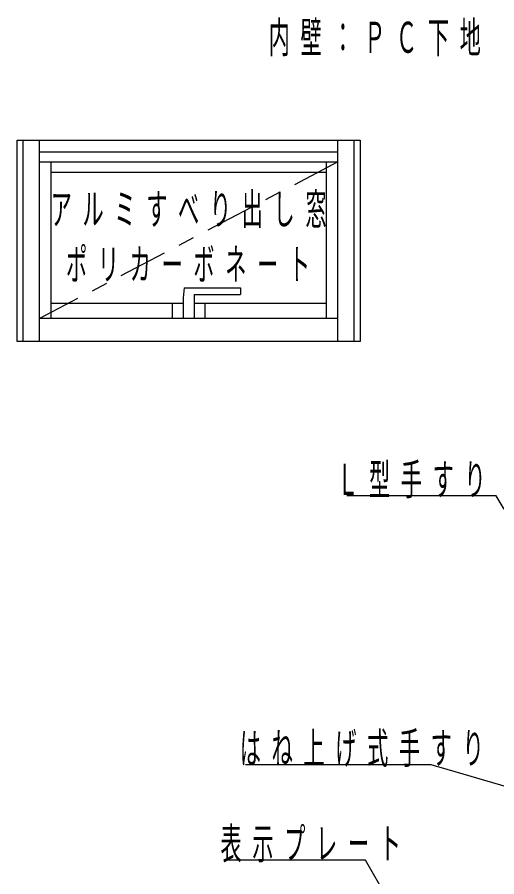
# Model space of a CAD drawing. Units: millimetres, scale not verified. Extents: x -11550 to 0, y -62370 to 8010.
# Drawn here: x -8382 to -7501, y -4657 to -3077 of the extents above; entities that cross this region are included whole.
import ezdxf

# ---------------------------------------------------------------- set-up
doc = ezdxf.new("R2010")
doc.units = ezdxf.units.MM
doc.header["$LTSCALE"] = 30
doc.linetypes.add('USER2', pattern=[6, 3, -1, 1, -1])
doc.layers.add('layer1', color=4, linetype='Continuous', lineweight=25)
doc.styles.add('ＭＳ ゴシック', font='')
doc.styles.get('ＭＳ ゴシック').set_extended_font_data('MS Gothic')

msp = doc.modelspace()

# ---------------------------------------------------------------- linework, layer by layer
at = {"layer": 'layer1', "color": 3}
for p, q in [((-8382.5, -3303.27), (-7752.5, -3303.27)), ((-8382.5, -3673.27), (-8382.5, -3303.27)), ((-8371.7, -3673.27), (-8371.7, -3303.27)), ((-8341.5, -3673.27), (-8341.5, -3303.27)), ((-7793.5, -3673.27), (-7793.5, -3303.27)), ((-7763.3, -3673.27), (-7763.3, -3303.27)), ((-7752.5, -3303.27), (-7752.5, -3673.27)), ((-8341.5, -3324.77), (-7793.5, -3324.77)), ((-8341.5, -3343.28), (-7793.5, -3343.28)), ((-8320.5, -3343.28), (-8320.5, -3631.27)), ((-7814.5, -3343.28), (-7814.5, -3631.27)), ((-8320.5, -3362.27), (-7814.5, -3362.27)), ((-8075.5, -3574.77), (-8077.5, -3592.77)), ((-8075.5, -3574.77), (-7972.5, -3574.77)), ((-7972.5, -3574.77), (-7972.5, -3586.77)), ((-8077.5, -3592.77), (-8077.5, -3631.27)), ((-8057.5, -3586.77), (-7972.5, -3586.77)), ((-8057.5, -3586.77), (-8057.5, -3631.27)), ((-8320.5, -3602.77), (-8077.5, -3602.77)), ((-8097.5, -3602.77), (-8097.5, -3631.27)), ((-8057.5, -3602.77), (-7814.5, -3602.77)), ((-8037.5, -3602.77), (-8037.5, -3631.27)), ((-7793.5, -3631.27), (-8341.5, -3631.27)), ((-7752.5, -3673.27), (-8382.5, -3673.27))]:
    msp.add_line(p, q, dxfattribs=at)
at = {"layer": 'layer1', "linetype": 'USER2'}
msp.add_line((-7793.5, -3343.28), (-8341.5, -3631.27), dxfattribs=at)
at = {"layer": 'layer1'}
for p, q in [((-7504.28, -3956.8), (-7776.8, -3956.8)), ((-7502.28, -3956.8), (-7504.28, -3956.8)), ((-7487.94, -3981.63), (-7502.28, -3956.8)), ((-7624.05, -4450.84), (-7962.96, -4450.84)), ((-7622.05, -4450.84), (-7624.05, -4450.84)), ((-7236.05, -4564.67), (-7622.05, -4450.84)), ((-7744.55, -4625.98), (-8000.74, -4625.98)), ((-7742.55, -4625.98), (-7744.55, -4625.98)), ((-7702.42, -4695.48), (-7742.55, -4625.98))]:
    msp.add_line(p, q, dxfattribs=at)

# ---------------------------------------------------------------- texts
at = {"layer": 'layer1', "color": 2, "char_height": 57.18, "style": 'ＭＳ ゴシック'}
for s, insert, attachment_point in [('\\T1.5;\\W0.5;内壁：ＰＣ下地\u3000塗装仕上', (-7920.5, -3117.58), 4), ('\\T1.5;\\W0.5;アルミすべり出し窓', (-8321, -3433.02), 4), ('\\T1.5;\\W0.5;ポリカーボネート', (-8292.83, -3533.02), 4), ('\\T1.5;\\W0.5;Ｌ型手すり', (-7794.71, -3961.31), 7), ('\\T1.5;\\W0.5;はね上げ式手すり', (-7973.62, -4455.37), 7), ('\\T1.5;\\W0.5;表示プレート', (-8008.99, -4630.49), 7)]:
    msp.add_mtext(s, dxfattribs=dict(at, insert=insert, attachment_point=attachment_point))

doc.saveas('drawing.dxf')
